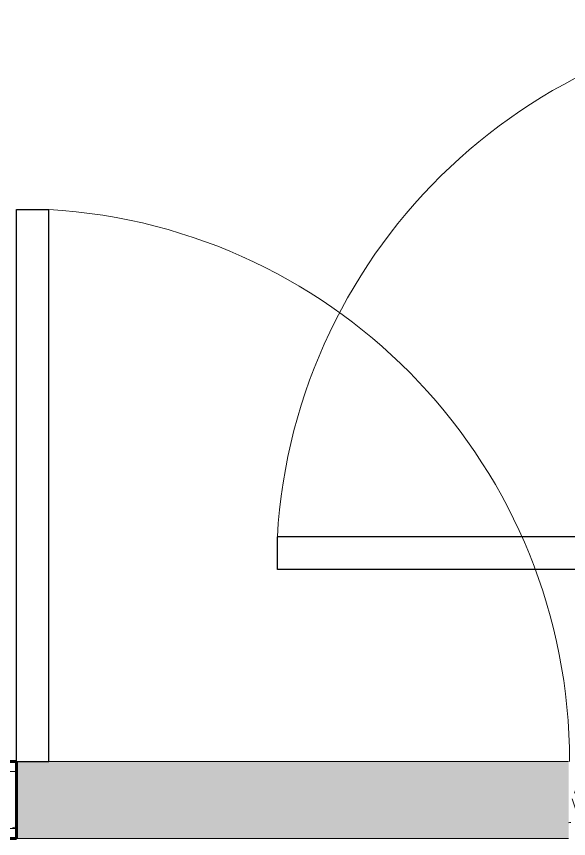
# Model space of a CAD drawing. Header units: inches. Extents: x -4169 to -1846, y 9706 to 12377.
# Drawn here: x -3578.7 to -3544.7, y 10901.9 to 10952.6 of the extents above; entities that cross this region are included whole.
import ezdxf

# ---------------------------------------------------------------- set-up
doc = ezdxf.new("R2010")
doc.units = ezdxf.units.IN
doc.header["$MEASUREMENT"] = 0
for name, color, linetype, lineweight in [('0-1', 7, 'Continuous', 5), ('0-2', 10, 'Continuous', 18), ('A-DOOR-1', 7, 'Continuous', 9), ('A-DOOR-2', 50, 'Continuous', 30), ('A-WALL-1', 8, 'Continuous', 5), ('A-WALL-4', 250, 'Continuous', 60), ('A-WALL-5', 10, 'Continuous', 18), ('A-WALL-PATT-1', 7, 'Continuous', 9), ('A-WALL-PATT-2', 253, 'Continuous', 9)]:
    doc.layers.add(name, color=color, linetype=linetype, lineweight=lineweight)
pattern_1 = [(0, (0, 0), (20.48, 5.12), [0.845, -14.515, 0.845, -14.515, -81.92]), (0, (0, 0), (20.48, 5.12), [-30.72, 0.845, -29.875, 0.845, -14.515, -35.84]), (0, (0, 0), (20.48, 5.12), [-76.8, 0.845, -9.395, 0.845, -24.755]), (120, (7.68, 2.56), (-14.67405, 15.1762003), [0.845, -14.515, 0.845, -14.515, -81.92]), (120, (7.68, 2.56), (-14.67405, 15.1762003), [-30.72, 0.845, -29.875, 0.845, -14.515, -35.84]), (120, (7.68, 2.56), (-14.67405, 15.1762003), [-76.8, 0.845, -9.395, 0.845, -24.755]), (240, (10.24, 12.8), (-5.80595, -20.2962003), [0.845, -14.515, 0.845, -14.515, -81.92]), (240, (10.24, 12.8), (-5.80595, -20.2962003), [-30.72, 0.845, -29.875, 0.845, -14.515, -35.84]), (240, (10.24, 12.8), (-5.80595, -20.2962003), [-76.8, 0.845, -9.395, 0.845, -24.755])]

# ---------------------------------------------------------------- blocks, each defined once
blk = doc.blocks.new('SWING - SINGLE - FLUSH - 2-10 x 6-8 - PRIVACY-2632540-ENLARGED RCP - 1ST FLOOR PLAN')
at = {"layer": 'A-DOOR-1'}
blk.add_arc((17, -2.375), 34.067, 180, 266.6343, dxfattribs=at)
at = {"layer": 'A-DOOR-2'}
for p, q in [((15, -2.375), (15, -36.383)), ((17, -2.375), (15, -2.375)), ((17, -2.375), (17, -36.383)), ((17, -36.383), (15, -36.383))]:
    blk.add_line(p, q, dxfattribs=at)
blk = doc.blocks.new('CTR - 1st Phase - Unit Layouts_rvt-1-ENLARGED RCP - 1ST FLOOR PLAN')
at = {"layer": 'A-WALL-1'}
blk.add_hatch(color=256, dxfattribs=at).paths.add_polyline_path([(-3544.749, 10901.918), (-3544.749, 10906.668), (-3578.749, 10906.668), (-3578.749, 10901.918), (-3577.499, 10901.918)], flags=0)
at = {"layer": 'A-WALL-PATT-1'}
h = blk.add_hatch(dxfattribs=at)
h.set_pattern_fill('FP_1', color=256, style=0, pattern_type=2)
h.set_pattern_definition(pattern_1)
h.paths.add_polyline_path([(-3528.749, 10906.043), (-3528.049, 10906.043), (-3528.049, 10906.668), (-3544.749, 10906.668), (-3544.749, 10906.043), (-3531.716, 10906.043)], flags=0)
h.paths.add_polyline_path([(-3582.249, 10906.043), (-3578.749, 10906.043), (-3578.749, 10906.668), (-3582.249, 10906.668)], flags=0)
h.paths.add_polyline_path([(-3610.374, 10906.043), (-3585.749, 10906.043), (-3585.749, 10906.668), (-3610.999, 10906.668), (-3610.999, 10906.043)], flags=0)
h.paths.add_polyline_path([(-3617.124, 10906.043), (-3616.499, 10906.043), (-3616.499, 10906.668), (-3641.749, 10906.668), (-3641.749, 10906.043), (-3633.014, 10906.043)], flags=0)
h = blk.add_hatch(dxfattribs=at)
h.set_pattern_fill('FP_1', color=256, style=0, pattern_type=2)
h.set_pattern_definition(pattern_1)
h.paths.add_polyline_path([(-3526.299, 10901.918), (-3526.299, 10902.543), (-3544.749, 10902.543), (-3544.749, 10901.918), (-3528.049, 10901.918)], flags=0)
h.paths.add_polyline_path([(-3641.124, 10901.918), (-3616.499, 10901.918), (-3616.499, 10902.543), (-3645.874, 10902.543), (-3645.874, 10901.918), (-3641.749, 10901.918)], flags=0)
h.paths.add_polyline_path([(-3599.248, 10901.918), (-3578.749, 10901.918), (-3578.749, 10902.543), (-3612.999, 10902.543), (-3612.999, 10901.918), (-3610.999, 10901.918)], flags=0)
at = {"layer": 'A-WALL-PATT-2'}
h = blk.add_hatch(dxfattribs=at)
h.set_pattern_fill('FP_2', color=256, style=0, pattern_type=2)
h.set_pattern_definition([(161.57, (0.32, 0.32), (-2.560496185, -0.000537386), [0, -18.214, 2.022, 0]), (18.43, (-0.32, 0.32), (-2.560496185, 0.000537386), [0, -18.214, 2.022, 0]), (108.43, (0.32, 0.32), (1.27922091, -6.400876726), [6.07, -14.166]), (71.57, (-0.32, 0.32), (1.27922091, 6.400876726), [6.07, -14.166])])
h.paths.add_polyline_path([(-3526.299, 10902.543), (-3526.299, 10906.043), (-3544.749, 10906.043), (-3544.749, 10902.543), (-3531.716, 10902.543)], flags=0)
h.paths.add_polyline_path([(-3612.374, 10902.543), (-3578.749, 10902.543), (-3578.749, 10906.043), (-3645.249, 10906.043), (-3645.249, 10902.543), (-3612.999, 10902.543)], flags=0)
at = {"layer": 'A-WALL-4'}
for p, q in [((-3581.624, 10906.668), (-3578.749, 10906.668)), ((-3578.749, 10906.668), (-3578.749, 10901.918)), ((-3578.749, 10901.918), (-3612.374, 10901.918))]:
    blk.add_line(p, q, dxfattribs=at)
at = {"layer": 'A-WALL-5'}
for p, q in [((-3544.749, 10906.668), (-3578.749, 10906.668)), ((-3578.749, 10906.043), (-3582.249, 10906.043)), ((-3578.749, 10902.543), (-3612.999, 10902.543)), ((-3578.749, 10901.918), (-3544.749, 10901.918))]:
    blk.add_line(p, q, dxfattribs=at)
at = {"layer": '0-2'}
for p, rotation in [((-3526.299, 10935.504), 269.9999999999955), ((-3561.749, 10904.293), 180)]:
    blk.add_blockref('SWING - SINGLE - FLUSH - 2-10 x 6-8 - PRIVACY-2632540-ENLARGED RCP - 1ST FLOOR PLAN', p, dxfattribs=dict(at, rotation=rotation))

msp = doc.modelspace()

# ---------------------------------------------------------------- block references
at = {"layer": '0-1'}
msp.add_blockref('CTR - 1st Phase - Unit Layouts_rvt-1-ENLARGED RCP - 1ST FLOOR PLAN', (0, 0), dxfattribs=at)

doc.saveas('drawing.dxf')
